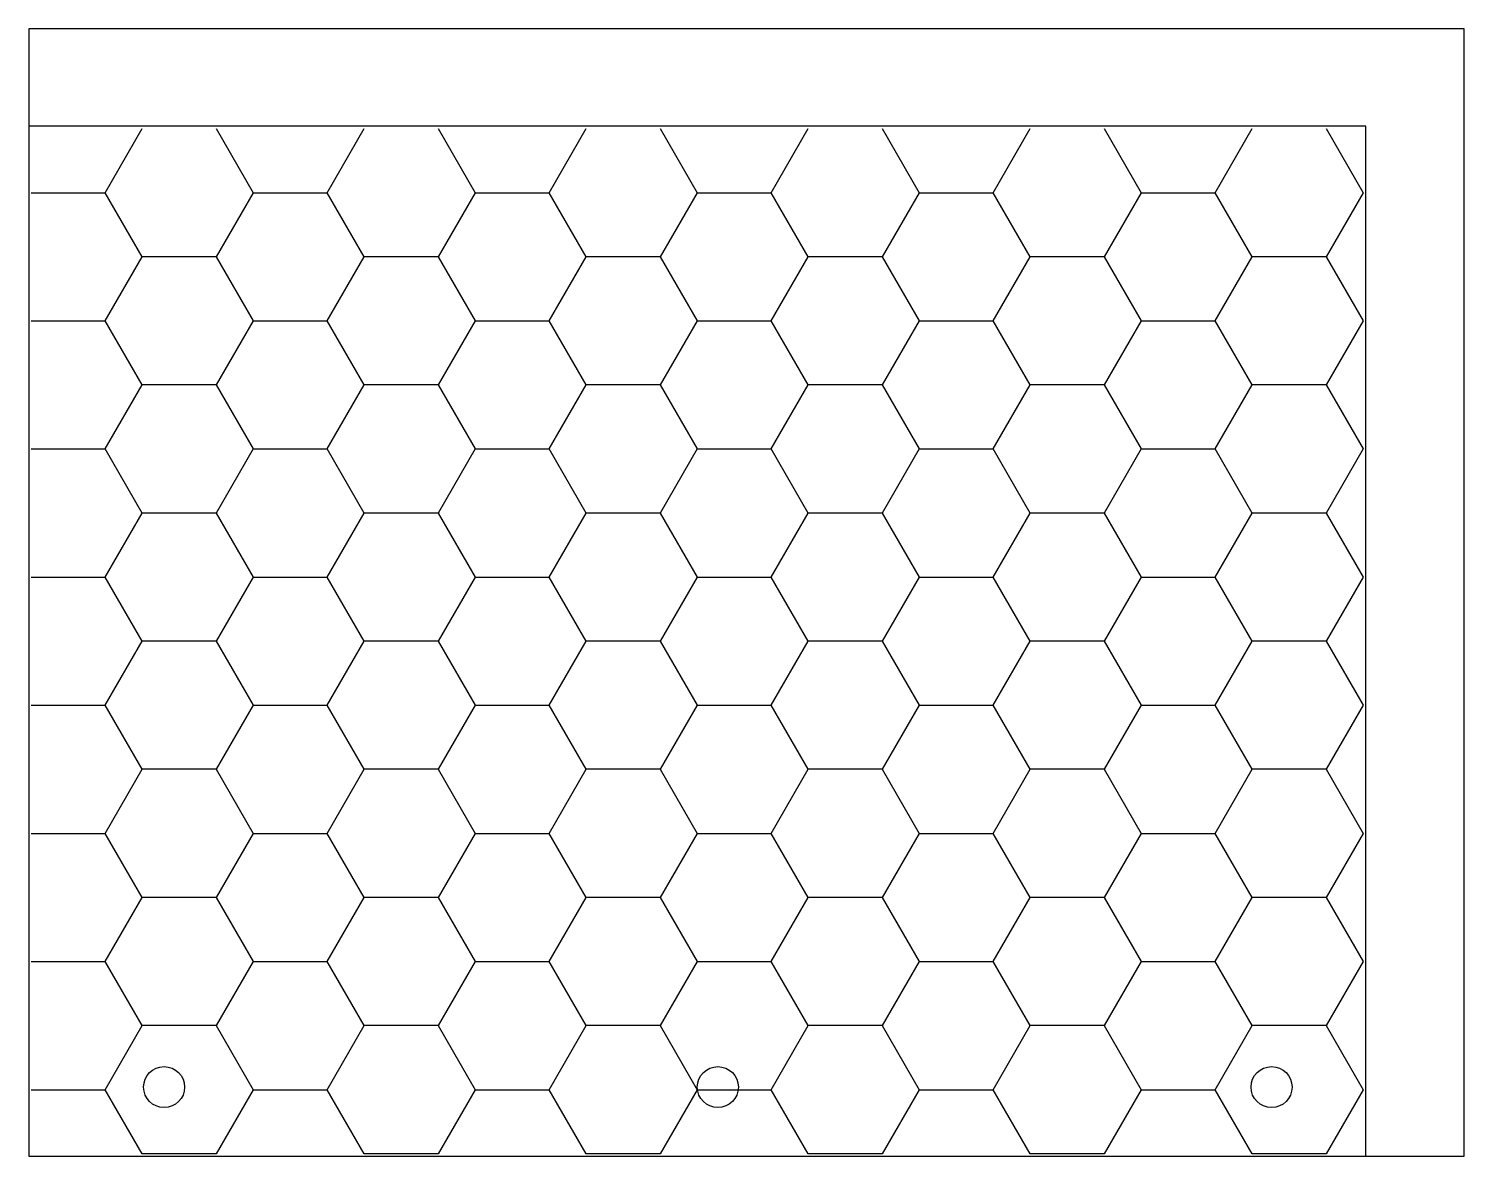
# Model space of a CAD drawing. Header units: millimetres. Extents: x 0 to 280, y 0 to 220.
import ezdxf

# ---------------------------------------------------------------- set-up
doc = ezdxf.new("R2010")
doc.units = ezdxf.units.MM

msp = doc.modelspace()

# ---------------------------------------------------------------- linework, layer by layer
at = {"color": 3}
for p, q in [((280, 220), (0, 220)), ((0, 220), (0, 0)), ((280, 0), (280, 220)), ((0, 0), (280, 0))]:
    msp.add_line(p, q, dxfattribs=at)
at = {"color": 1}
for p, q in [((260.808, 201), (0, 201)), ((0, 201), (0, 0)), ((260.808, 0), (260.808, 201)), ((0, 0), (260.808, 0))]:
    msp.add_line(p, q, dxfattribs=at)
at = {"color": 5}
for p, q in [((14.9338, 188), (22.1507, 200.5)), ((36.5844, 200.5), (43.8013, 188)), ((58.2351, 188), (65.452, 200.5)), ((79.8857, 200.5), (87.1026, 188)), ((101.536, 188), (108.753, 200.5)), ((123.187, 200.5), (130.404, 188)), ((144.838, 188), (152.055, 200.5)), ((166.488, 200.5), (173.705, 188)), ((188.139, 188), (195.356, 200.5)), ((209.789, 200.5), (217.006, 188)), ((231.44, 188), (238.657, 200.5)), ((253.091, 200.5), (260.308, 188)), ((0.5, 188), (14.9338, 188)), ((22.1511, 175.5), (14.9342, 188)), ((43.8018, 188), (36.5849, 175.5)), ((43.8013, 188), (58.2351, 188)), ((65.4521, 175.5), (58.2352, 188)), ((87.1028, 188), (79.8859, 175.5)), ((87.1026, 188), (101.536, 188)), ((108.753, 175.5), (101.536, 188)), ((130.404, 188), (123.187, 175.5)), ((130.404, 188), (144.838, 188)), ((152.054, 175.5), (144.837, 188)), ((173.705, 188), (166.488, 175.5)), ((173.705, 188), (188.139, 188)), ((195.356, 175.5), (188.139, 188)), ((217.007, 188), (209.79, 175.5)), ((217.006, 188), (231.44, 188)), ((238.657, 175.5), (231.44, 188)), ((260.308, 188), (253.091, 175.5)), ((14.9338, 163), (22.1507, 175.5)), ((36.5849, 175.5), (22.1511, 175.5)), ((36.5844, 175.5), (43.8013, 163)), ((58.2351, 163), (65.452, 175.5)), ((79.8859, 175.5), (65.4521, 175.5)), ((79.8857, 175.5), (87.1026, 163)), ((101.536, 163), (108.753, 175.5)), ((123.187, 175.5), (108.753, 175.5)), ((123.187, 175.5), (130.404, 163)), ((144.838, 163), (152.055, 175.5)), ((166.488, 175.5), (152.054, 175.5)), ((166.488, 175.5), (173.705, 163)), ((188.139, 163), (195.356, 175.5)), ((209.79, 175.5), (195.356, 175.5)), ((209.789, 175.5), (217.006, 163)), ((231.44, 163), (238.657, 175.5)), ((253.091, 175.5), (238.657, 175.5)), ((253.091, 175.5), (260.308, 163)), ((0.5, 163), (14.9338, 163)), ((22.1511, 150.5), (14.9342, 163)), ((43.8018, 163), (36.5849, 150.5)), ((43.8013, 163), (58.2351, 163)), ((65.4521, 150.5), (58.2352, 163)), ((87.1028, 163), (79.8859, 150.5)), ((87.1026, 163), (101.536, 163)), ((108.753, 150.5), (101.536, 163)), ((130.404, 163), (123.187, 150.5)), ((130.404, 163), (144.838, 163)), ((152.054, 150.5), (144.837, 163)), ((173.705, 163), (166.488, 150.5)), ((173.705, 163), (188.139, 163)), ((195.356, 150.5), (188.139, 163)), ((217.007, 163), (209.79, 150.5)), ((217.006, 163), (231.44, 163)), ((238.657, 150.5), (231.44, 163)), ((260.308, 163), (253.091, 150.5)), ((14.9338, 138), (22.1507, 150.5)), ((36.5849, 150.5), (22.1511, 150.5)), ((36.5844, 150.5), (43.8013, 138)), ((58.2351, 138), (65.452, 150.5)), ((79.8859, 150.5), (65.4521, 150.5)), ((79.8857, 150.5), (87.1026, 138)), ((101.536, 138), (108.753, 150.5)), ((123.187, 150.5), (108.753, 150.5)), ((123.187, 150.5), (130.404, 138)), ((144.838, 138), (152.055, 150.5)), ((166.488, 150.5), (152.054, 150.5)), ((166.488, 150.5), (173.705, 138)), ((188.139, 138), (195.356, 150.5)), ((209.79, 150.5), (195.356, 150.5)), ((209.789, 150.5), (217.006, 138)), ((231.44, 138), (238.657, 150.5)), ((253.091, 150.5), (238.657, 150.5)), ((253.091, 150.5), (260.308, 138)), ((0.5, 138), (14.9338, 138)), ((22.1511, 125.5), (14.9342, 138)), ((43.8018, 138), (36.5849, 125.5)), ((43.8013, 138), (58.2351, 138)), ((65.4521, 125.5), (58.2352, 138)), ((87.1028, 138), (79.8859, 125.5)), ((87.1026, 138), (101.536, 138)), ((108.753, 125.5), (101.536, 138)), ((130.404, 138), (123.187, 125.5)), ((130.404, 138), (144.838, 138)), ((152.054, 125.5), (144.837, 138)), ((173.705, 138), (166.488, 125.5)), ((173.705, 138), (188.139, 138)), ((195.356, 125.5), (188.139, 138)), ((217.007, 138), (209.79, 125.5)), ((217.006, 138), (231.44, 138)), ((238.657, 125.5), (231.44, 138)), ((260.308, 138), (253.091, 125.5)), ((14.9338, 113), (22.1507, 125.5)), ((36.5849, 125.5), (22.1511, 125.5)), ((36.5844, 125.5), (43.8013, 113)), ((58.2351, 113), (65.452, 125.5)), ((79.8859, 125.5), (65.4521, 125.5)), ((79.8857, 125.5), (87.1026, 113)), ((101.536, 113), (108.753, 125.5)), ((123.187, 125.5), (108.753, 125.5)), ((123.187, 125.5), (130.404, 113)), ((144.838, 113), (152.055, 125.5)), ((166.488, 125.5), (152.054, 125.5)), ((166.488, 125.5), (173.705, 113)), ((188.139, 113), (195.356, 125.5)), ((209.79, 125.5), (195.356, 125.5)), ((209.789, 125.5), (217.006, 113)), ((231.44, 113), (238.657, 125.5)), ((253.091, 125.5), (238.657, 125.5)), ((253.091, 125.5), (260.308, 113)), ((0.5, 113), (14.9338, 113)), ((22.1511, 100.5), (14.9342, 113)), ((43.8018, 113), (36.5849, 100.5)), ((43.8013, 113), (58.2351, 113)), ((65.4521, 100.5), (58.2352, 113)), ((87.1028, 113), (79.8859, 100.5)), ((87.1026, 113), (101.536, 113)), ((108.753, 100.5), (101.536, 113)), ((130.404, 113), (123.187, 100.5)), ((130.404, 113), (144.838, 113)), ((152.054, 100.5), (144.837, 113)), ((173.705, 113), (166.488, 100.5)), ((173.705, 113), (188.139, 113)), ((195.356, 100.5), (188.139, 113)), ((217.007, 113), (209.79, 100.5)), ((217.006, 113), (231.44, 113)), ((238.657, 100.5), (231.44, 113)), ((260.308, 113), (253.091, 100.5)), ((14.9338, 88), (22.1507, 100.5)), ((36.5849, 100.5), (22.1511, 100.5)), ((36.5844, 100.5), (43.8013, 88)), ((58.2351, 88), (65.452, 100.5)), ((79.8859, 100.5), (65.4521, 100.5)), ((79.8857, 100.5), (87.1026, 88)), ((101.536, 88), (108.753, 100.5)), ((123.187, 100.5), (108.753, 100.5)), ((123.187, 100.5), (130.404, 88)), ((144.838, 88), (152.055, 100.5)), ((166.488, 100.5), (152.054, 100.5)), ((166.488, 100.5), (173.705, 88)), ((188.139, 88), (195.356, 100.5)), ((209.79, 100.5), (195.356, 100.5)), ((209.789, 100.5), (217.006, 88)), ((231.44, 88), (238.657, 100.5)), ((253.091, 100.5), (238.657, 100.5)), ((253.091, 100.5), (260.308, 88)), ((0.5, 88), (14.9338, 88)), ((22.1511, 75.5), (14.9342, 88)), ((43.8018, 88), (36.5849, 75.5)), ((43.8013, 88), (58.2351, 88)), ((65.4521, 75.5), (58.2352, 88)), ((87.1028, 88), (79.8859, 75.5)), ((87.1026, 88), (101.536, 88)), ((108.753, 75.5), (101.536, 88)), ((130.404, 88), (123.187, 75.5)), ((130.404, 88), (144.838, 88)), ((152.054, 75.5), (144.837, 88)), ((173.705, 88), (166.488, 75.5)), ((173.705, 88), (188.139, 88)), ((195.356, 75.5), (188.139, 88)), ((217.007, 88), (209.79, 75.5)), ((217.006, 88), (231.44, 88)), ((238.657, 75.5), (231.44, 88)), ((260.308, 88), (253.091, 75.5)), ((14.9338, 63), (22.1507, 75.5)), ((36.5849, 75.5), (22.1511, 75.5)), ((36.5844, 75.5), (43.8013, 63)), ((58.2351, 63), (65.452, 75.5)), ((79.8859, 75.5), (65.4521, 75.5)), ((79.8857, 75.5), (87.1026, 63)), ((101.536, 63), (108.753, 75.5)), ((123.187, 75.5), (108.753, 75.5)), ((123.187, 75.5), (130.404, 63)), ((144.838, 63), (152.055, 75.5)), ((166.488, 75.5), (152.054, 75.5)), ((166.488, 75.5), (173.705, 63)), ((188.139, 63), (195.356, 75.5)), ((209.79, 75.5), (195.356, 75.5)), ((209.789, 75.5), (217.006, 63)), ((231.44, 63), (238.657, 75.5)), ((253.091, 75.5), (238.657, 75.5)), ((253.091, 75.5001), (260.308, 63)), ((0.5, 63), (14.9338, 63)), ((22.1511, 50.5), (14.9342, 63)), ((43.8018, 63), (36.5849, 50.5)), ((43.8013, 63), (58.2351, 63)), ((65.4521, 50.5), (58.2352, 63)), ((87.1028, 63), (79.8859, 50.5)), ((87.1026, 63), (101.536, 63)), ((108.753, 50.5), (101.536, 63)), ((130.404, 63), (123.187, 50.5)), ((130.404, 63), (144.838, 63)), ((152.054, 50.5), (144.837, 63)), ((173.705, 63), (166.488, 50.5)), ((173.705, 63), (188.139, 63)), ((195.356, 50.5), (188.139, 63)), ((217.007, 63), (209.79, 50.5)), ((217.006, 63), (231.44, 63)), ((238.657, 50.5), (231.44, 63)), ((260.308, 63), (253.091, 50.5)), ((14.9338, 38), (22.1507, 50.5)), ((36.5849, 50.5), (22.1511, 50.5)), ((36.5844, 50.5), (43.8013, 38)), ((58.2351, 38), (65.452, 50.5)), ((79.8859, 50.5), (65.4521, 50.5)), ((79.8857, 50.5), (87.1026, 38)), ((101.536, 38), (108.753, 50.5)), ((123.187, 50.5), (108.753, 50.5)), ((123.187, 50.5), (130.404, 38)), ((144.838, 38), (152.055, 50.5)), ((166.488, 50.5), (152.054, 50.5)), ((166.488, 50.5), (173.705, 38)), ((188.139, 38), (195.356, 50.5)), ((209.79, 50.5), (195.356, 50.5)), ((209.789, 50.5), (217.006, 38)), ((231.44, 38), (238.657, 50.5)), ((253.091, 50.5), (238.657, 50.5)), ((253.091, 50.5001), (260.308, 38)), ((0.5, 38), (14.9338, 38)), ((22.1511, 25.5), (14.9342, 38)), ((43.8018, 38), (36.5849, 25.5)), ((43.8013, 38), (58.2351, 38)), ((65.4521, 25.5), (58.2352, 38)), ((87.1028, 38), (79.8859, 25.5)), ((87.1026, 38), (101.536, 38)), ((108.753, 25.5), (101.536, 38)), ((130.404, 38), (123.187, 25.5)), ((130.404, 38), (144.838, 38)), ((152.054, 25.5), (144.837, 38)), ((173.705, 38), (166.488, 25.5)), ((173.705, 38), (188.139, 38)), ((195.356, 25.5), (188.139, 38)), ((217.007, 38), (209.79, 25.5)), ((217.006, 38), (231.44, 38)), ((238.657, 25.5), (231.44, 38)), ((260.308, 38), (253.091, 25.5)), ((14.9338, 13), (22.1507, 25.5)), ((36.5849, 25.5), (22.1511, 25.5)), ((36.5844, 25.5), (43.8013, 13)), ((58.2351, 13), (65.452, 25.5)), ((79.8859, 25.5), (65.4521, 25.5)), ((79.8857, 25.5), (87.1026, 13)), ((101.536, 13), (108.753, 25.5)), ((123.187, 25.5), (108.753, 25.5)), ((123.187, 25.5), (130.404, 13)), ((144.838, 13), (152.055, 25.5)), ((166.488, 25.5), (152.054, 25.5)), ((166.488, 25.5), (173.705, 13)), ((188.139, 13), (195.356, 25.5)), ((209.79, 25.5), (195.356, 25.5)), ((209.789, 25.5), (217.006, 13)), ((231.44, 13), (238.657, 25.5)), ((253.091, 25.5), (238.657, 25.5)), ((253.091, 25.5001), (260.308, 13)), ((0.5, 13), (14.9338, 13)), ((22.1511, 0.5), (14.9342, 13)), ((43.8018, 13), (36.5849, 0.5)), ((43.8013, 13), (58.2351, 13)), ((65.4521, 0.5), (58.2352, 13)), ((87.1028, 13), (79.8859, 0.5)), ((87.1026, 13), (101.536, 13)), ((108.753, 0.5), (101.536, 13)), ((130.404, 13), (123.187, 0.5)), ((130.404, 13), (144.838, 13)), ((152.054, 0.5), (144.837, 13)), ((173.705, 13), (166.488, 0.5)), ((173.705, 13), (188.139, 13)), ((195.356, 0.5), (188.139, 13)), ((217.007, 13), (209.79, 0.5)), ((217.006, 13), (231.44, 13)), ((238.657, 0.5), (231.44, 13)), ((260.308, 13), (253.091, 0.5)), ((36.5849, 0.5), (22.1511, 0.5)), ((79.8859, 0.5), (65.4521, 0.5)), ((123.187, 0.5), (108.753, 0.5)), ((166.488, 0.5), (152.054, 0.5)), ((209.79, 0.5), (195.356, 0.5)), ((253.091, 0.5), (238.657, 0.5))]:
    msp.add_line(p, q, dxfattribs=at)
at = {"color": 6}
for centre in [(26.41, 13.5), (134.41, 13.5), (242.41, 13.5)]:
    msp.add_circle(centre, 4, dxfattribs=at)

doc.saveas('drawing.dxf')
